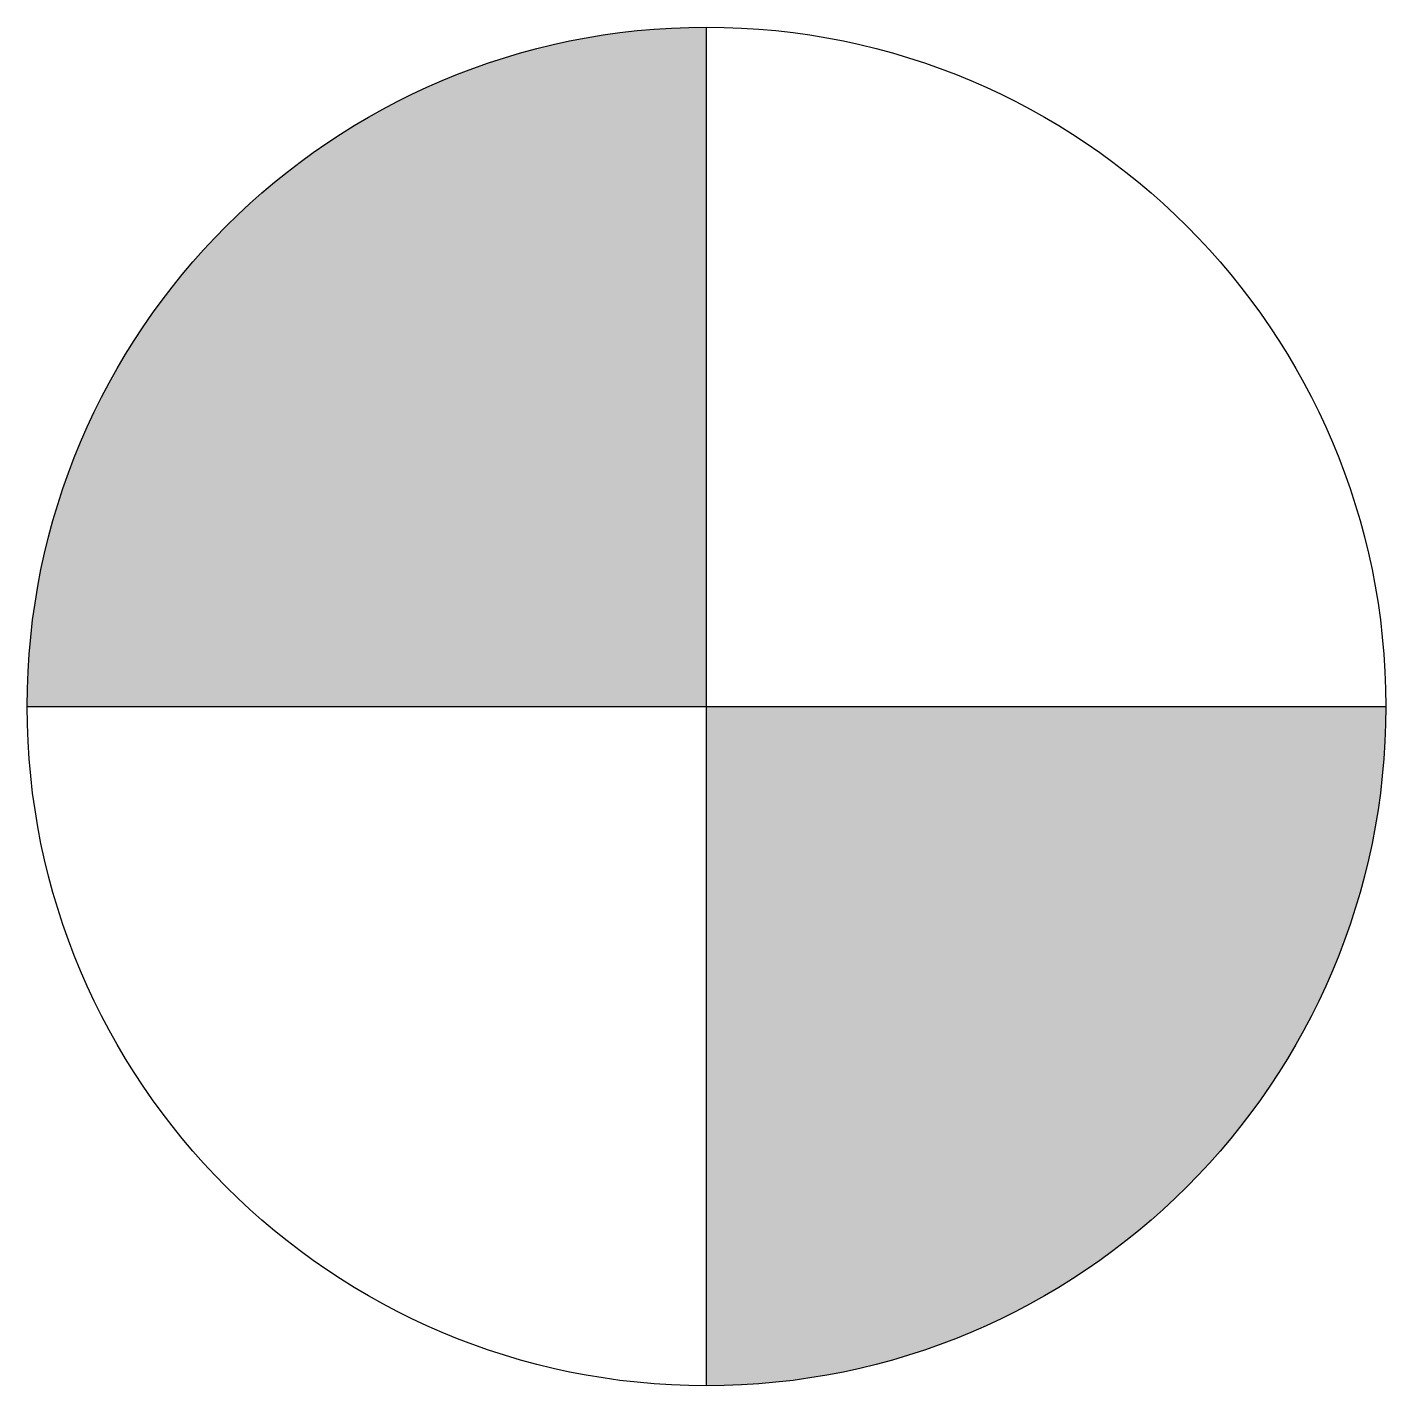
# Model space of a CAD drawing. Header units: millimetres. Extents: x -58.098 to -57.798, y 45.063 to 45.363.
import ezdxf

# ---------------------------------------------------------------- set-up
doc = ezdxf.new("R2010")
doc.units = ezdxf.units.MM
doc.header["$LTSCALE"] = 10
doc.layers.add('Inc_símbolos', color=2, linetype='Continuous')

msp = doc.modelspace()

# ---------------------------------------------------------------- hatches: boundary and pattern name
at = {"layer": 'Inc_símbolos'}
h = msp.add_hatch(color=1, dxfattribs=at)
h.paths.add_polyline_path([(-57.94791, 45.21267), (-57.94791, 45.36267, 0.414214), (-58.09791, 45.21267)])
h.paths.add_polyline_path([(-57.94791, 45.21267), (-57.94791, 45.06267, 0.414214), (-57.79791, 45.21267)])

# ---------------------------------------------------------------- linework, layer by layer
at = {"layer": 'Inc_símbolos', "color": 2, "linetype": 'Continuous'}
for p, q in [((-57.94791, 45.06267), (-57.94791, 45.36267)), ((-58.09791, 45.21267), (-57.79791, 45.21267))]:
    msp.add_line(p, q, dxfattribs=at)
at = {"layer": 'Inc_símbolos', "color": 3, "linetype": 'Continuous'}
msp.add_circle((-57.94791, 45.21267), 0.15, dxfattribs=at)

doc.saveas('drawing.dxf')
